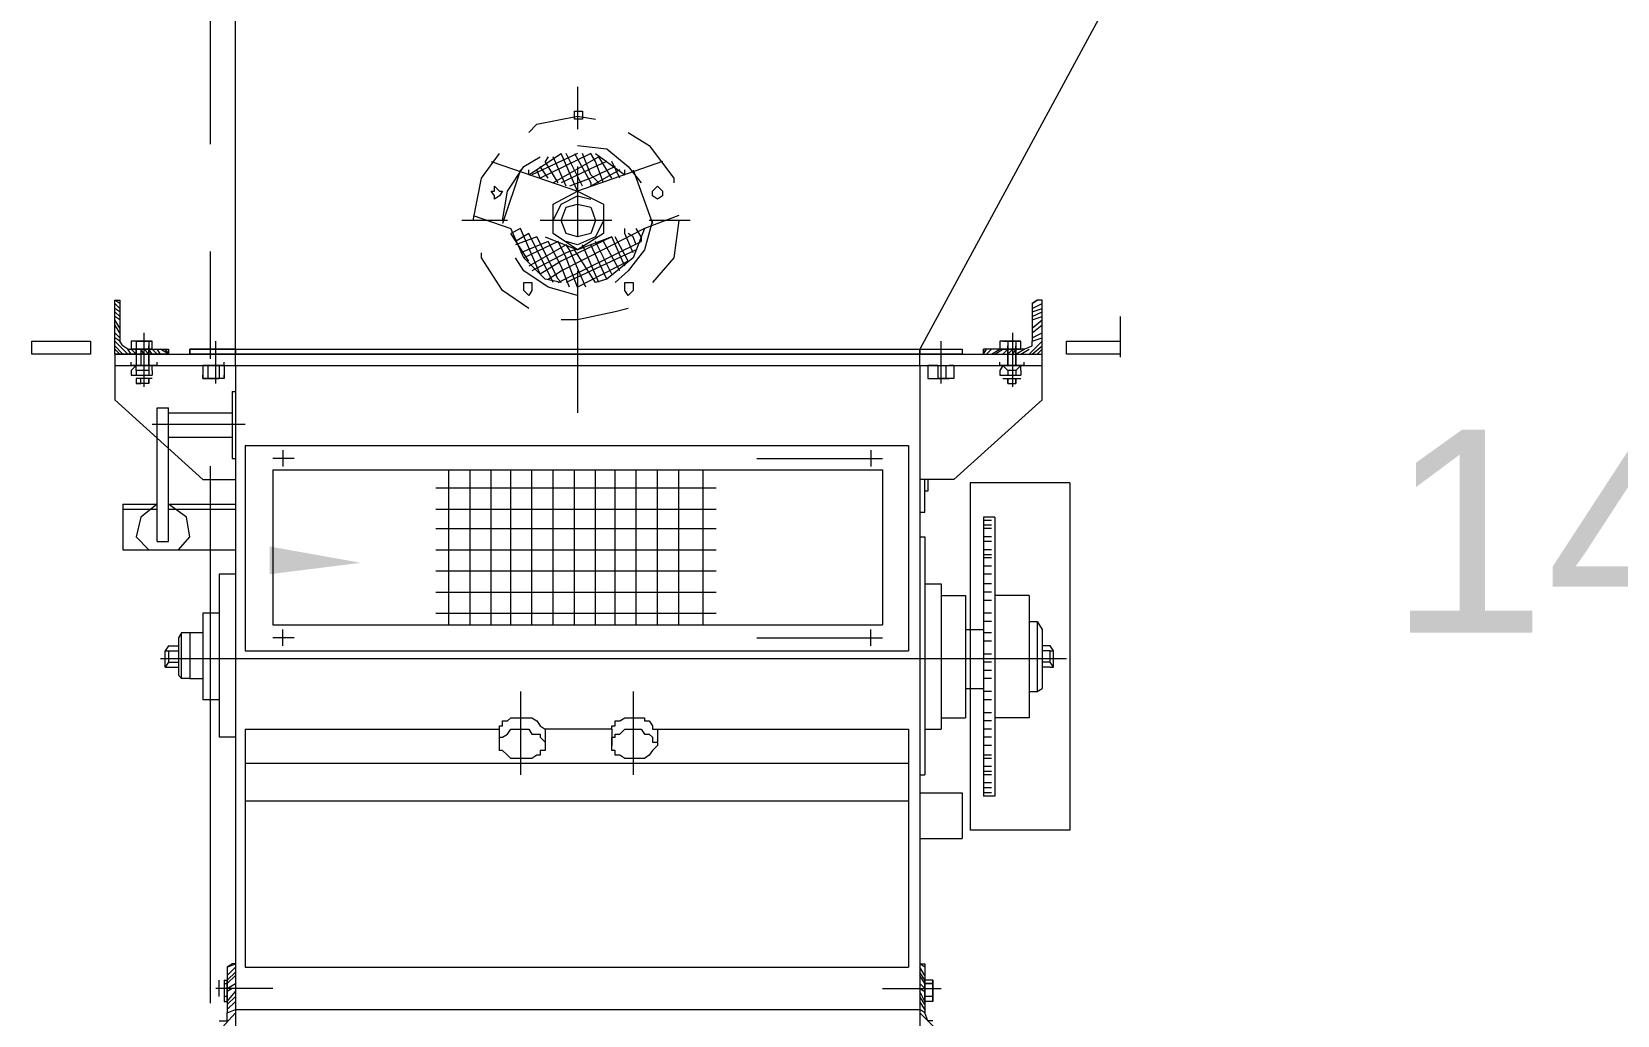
# Model space of a CAD drawing. Header units: millimetres. Extents: x 3220 to 226993, y 817 to 176024.
# Drawn here: x 73464 to 74872, y 89534 to 90406 of the extents above; entities that cross this region are included whole.
import ezdxf

# ---------------------------------------------------------------- set-up
doc = ezdxf.new("R2010")
doc.units = ezdxf.units.MM
doc.linetypes.add('AXES', pattern=[50.8, 31.75, -6.35, 6.35, -6.35])
doc.layers.add('Axe', color=1, linetype='AXES', lineweight=9)
doc.layers.add('Repère', color=76, linetype='Continuous')
doc.styles.get("Standard").update_dxf_attribs({"font": 'arial.ttf'})

# ---------------------------------------------------------------- blocks, each defined once
blk = doc.blocks.new('section 5-4')
at = {"layer": 'Axe', "ltscale": 15}
blk.add_line((3000, -8000), (3000, 28505.5), dxfattribs=at)
blk = doc.blocks.new('ligne broyage 2')
at = {"true_color": 0x000001}
blk.add_hatch(color=1, dxfattribs=at).paths.add_polyline_path([(2348.3, 10157.7), (2267.3, 10167.8), (2348.3, 10182.3)])
at = {"color": 7, "linetype": 'Continuous', "lineweight": 15, "true_color": 0x000007}
for points in [[(1282.2, 11260), (1771.1, 10357.3), (1771.1, 10357.3)], [(2378.7, 10353), (2378.7, 11252.7)], [(1714.7, 10353), (1662.6, 10353), (1662.6, 10400.7), (1667, 10400.7), (1671.3, 10397.8)], [(1671.3, 10397.8), (1671.3, 10364.5)], [(2438, 10353), (2485.7, 10353), (2485.7, 10400.7), (2481.4, 10400.7), (2481.4, 10397.8)], [(2481.4, 10397.8), (2481.4, 10364.5)], [(1678.5, 10357.3), (1671.3, 10360.2), (1671.3, 10364.5)], [(2474.2, 10357.3), (2478.5, 10360.2), (2481.4, 10364.5)], [(1662.6, 10312.5), (1662.6, 10353), (1662.6, 10353)], [(2485.7, 10353), (1662.6, 10353)], [(1678.5, 10357.3), (1711.8, 10357.3)], [(1711.8, 10357.3), (1714.7, 10357.3), (1714.7, 10353)], [(1714.7, 10353), (1714.7, 10357.3), (1714.7, 10357.3)], [(2378.7, 10357.3), (2419.2, 10357.3), (2419.2, 10353), (2378.7, 10353), (2378.7, 10357.3), (1771.1, 10357.3), (1771.1, 10353), (2378.7, 10353), (1771.1, 10353)], [(1771.1, 10342.8), (1771.1, 10353), (1771.1, 10353)], [(2378.7, 10342.8), (2378.7, 10353), (2378.7, 10353)], [(2438, 10353), (2438, 10357.3), (2438, 10357.3)], [(2438, 10357.3), (2438, 10353), (2438, 10353)], [(2474.2, 10357.3), (2438, 10357.3)], [(2485.7, 10353), (2485.7, 10342.8), (2485.7, 10342.8)], [(2485.7, 10342.8), (1662.6, 10342.8)], [(1771.1, 10342.8), (1771.1, 9728), (1771.1, 9728)], [(2378.7, 10342.8), (2378.7, 9728), (2378.7, 9728)], [(2485.7, 10342.8), (2485.7, 10312.5)], [(2381.6, 10319.7), (2378.7, 10319.7)], [(2381.6, 10319.7), (2381.6, 10260.4)], [(1662.6, 10312.5), (1740.8, 10241.6)], [(2485.7, 10312.5), (2407.6, 10241.6)], [(2448.1, 10305.2), (2438, 10305.2)], [(2438, 10186.6), (2438, 10305.2)], [(2448.1, 10186.6), (2448.1, 10305.2)], [(2438, 10300.9), (2381.6, 10300.9), (2381.6, 10300.9)], [(2438, 10279.2), (2381.6, 10279.2)], [(1781.3, 10272), (1781.3, 10089.7)], [(2370, 10272), (1781.3, 10272)], [(2370, 10272), (2370, 10089.7)], [(1804.4, 10250.3), (1804.4, 10112.8)], [(2345.4, 10250.3), (1804.4, 10250.3)], [(1963.5, 10112.8), (1963.5, 10250.3)], [(1985.2, 10112.8), (1985.2, 10250.3)], [(2004, 10112.8), (2004, 10250.3)], [(2022.8, 10112.8), (2022.8, 10250.3)], [(2041.6, 10112.8), (2041.6, 10250.3)], [(2059, 10112.8), (2059, 10250.3)], [(2077.8, 10112.8), (2077.8, 10250.3)], [(2096.6, 10112.8), (2096.6, 10250.3)], [(2115.4, 10112.8), (2115.4, 10250.3)], [(2134.2, 10112.8), (2134.2, 10250.3)], [(2151.6, 10112.8), (2151.6, 10250.3)], [(2170.4, 10112.8), (2170.4, 10250.3)], [(2189.2, 10112.8), (2189.2, 10250.3)], [(2345.4, 10250.3), (2345.4, 10112.8)], [(2381.6, 10260.4), (2378.7, 10260.4)], [(1638, 10238.7), (1638, 9930.6)], [(1638, 10238.7), (1726.3, 10238.7)], [(1726.3, 10238.7), (1726.3, 9930.6)], [(1740.8, 10241.6), (1771.1, 10241.6)], [(1763.9, 10241.6), (1763.9, 10231.5), (1766.8, 10231.5)], [(1771.1, 10212.6), (1766.8, 10212.6), (1766.8, 10241.6)], [(2200.8, 10234.3), (1952, 10234.3)], [(2407.6, 10241.6), (2378.7, 10241.6)], [(2478.5, 10219.9), (2478.5, 10179.4), (2378.7, 10179.4)], [(2438, 10219.9), (2378.7, 10219.9)], [(2429.3, 10179.4), (2419.2, 10190.9), (2422.1, 10208.3), (2438, 10219.9)], [(2478.5, 10219.9), (2448.1, 10219.9)], [(2448.1, 10219.9), (2462.6, 10208.3), (2466.9, 10190.9), (2455.4, 10179.4)], [(1704.6, 10208.3), (1704.6, 9960.9)], [(1704.6, 10208.3), (1714.7, 10208.3)], [(1707.5, 10205.4), (1714.7, 10205.4)], [(1714.7, 10208.3), (1714.7, 9960.9)], [(2200.8, 10215.5), (1952, 10215.5)], [(2438, 10215.5), (2378.7, 10215.5)], [(2478.5, 10215.5), (2448.1, 10215.5)], [(1707.5, 10201.1), (1714.7, 10201.1)], [(1707.5, 10198.2), (1714.7, 10198.2)], [(1707.5, 10190.9), (1714.7, 10190.9)], [(1766.8, 10190.9), (1766.8, 9979.7)], [(1771.1, 10190.9), (1766.8, 10190.9)], [(2200.8, 10198.2), (1952, 10198.2)], [(1707.5, 10186.6), (1714.7, 10186.6)], [(1707.5, 10179.4), (1714.7, 10179.4)], [(2200.8, 10179.4), (1952, 10179.4)], [(2448.1, 10186.6), (2438, 10186.6)], [(1707.5, 10175), (1714.7, 10175)], [(1707.5, 10172.1), (1714.7, 10172.1)], [(1707.5, 10164.9), (1714.7, 10164.9)], [(1707.5, 10157.7), (1714.7, 10157.7)], [(1707.5, 10149), (1714.7, 10149)], [(1766.8, 10149), (1752.3, 10149)], [(1752.3, 10149), (1752.3, 10020.3)], [(1766.8, 10149), (1766.8, 10020.3)], [(2200.8, 10160.6), (1952, 10160.6)], [(2378.7, 10157.7), (2393.2, 10157.7)], [(2378.7, 10157.7), (2378.7, 10013)], [(2393.2, 10157.7), (2393.2, 10013)], [(1674.2, 10138.9), (1704.6, 10138.9)], [(1674.2, 10138.9), (1674.2, 10030.4)], [(1707.5, 10141.8), (1714.7, 10141.8)], [(1707.5, 10134.5), (1714.7, 10134.5)], [(1752.3, 10138.9), (1730.6, 10138.9)], [(1730.6, 10138.9), (1730.6, 10030.4)], [(2200.8, 10141.8), (1952, 10141.8)], [(1707.5, 10123), (1714.7, 10123)], [(2200.8, 10123), (1952, 10123)], [(2393.2, 10123), (2407.6, 10123)], [(2407.6, 10123), (2407.6, 10046.3)], [(1674.2, 10115.7), (1667, 10115.7), (1662.6, 10108.5)], [(1662.6, 10108.5), (1662.6, 10056.4)], [(1667, 10115.7), (1667, 10053.5)], [(1707.5, 10115.7), (1714.7, 10115.7)], [(1730.6, 10108.5), (1714.7, 10108.5)], [(1714.7, 10108.5), (1714.7, 10056.4)], [(2345.4, 10112.8), (1804.4, 10112.8)], [(1655.4, 10089.7), (1652.5, 10089.7), (1655.4, 10094)], [(1655.4, 10094), (1662.6, 10094)], [(1662.6, 10094), (1662.6, 10075.2)], [(1707.5, 10105.6), (1714.7, 10105.6)], [(1707.5, 10098.4), (1714.7, 10098.4)], [(2407.6, 10105.6), (2419.2, 10105.6), (2419.2, 10065.1), (2407.6, 10065.1)], [(2419.2, 10105.6), (2426.4, 10105.6)], [(2429.3, 10094), (2429.3, 10075.2)], [(2438, 10094), (2429.3, 10094)], [(2438, 10094), (2440.9, 10089.7), (2438, 10089.7)], [(1652.5, 10075.2), (1652.5, 10089.7)], [(1655.4, 10075.2), (1652.5, 10075.2), (1655.4, 10079.6)], [(1655.4, 10089.7), (1662.6, 10089.7)], [(1655.4, 10079.6), (1655.4, 10089.7)], [(1655.4, 10079.6), (1662.6, 10079.6)], [(1707.5, 10086.8), (1714.7, 10086.8)], [(1707.5, 10079.6), (1714.7, 10079.6)], [(1771.1, 10082.5), (2378.7, 10082.5)], [(2370, 10089.7), (1781.3, 10089.7)], [(2438, 10089.7), (2429.3, 10089.7)], [(2438, 10079.6), (2429.3, 10079.6)], [(2438, 10089.7), (2438, 10079.6)], [(2438, 10079.6), (2440.9, 10075.2), (2438, 10075.2)], [(2440.9, 10075.2), (2440.9, 10089.7)], [(1655.4, 10075.2), (1662.6, 10075.2)], [(1707.5, 10072.3), (1714.7, 10072.3)], [(1707.5, 10065.1), (1714.7, 10065.1)], [(2419.2, 10065.1), (2426.4, 10065.1)], [(2438, 10075.2), (2429.3, 10075.2)], [(1674.2, 10053.5), (1667, 10053.5), (1662.6, 10056.4)], [(1707.5, 10053.5), (1714.7, 10053.5)], [(1730.6, 10056.4), (1714.7, 10056.4)], [(1707.5, 10046.3), (1714.7, 10046.3)], [(2393.2, 10046.3), (2407.6, 10046.3), (2407.6, 10046.3)], [(1674.2, 10030.4), (1704.6, 10030.4)], [(1707.5, 10034.7), (1714.7, 10034.7)], [(1707.5, 10027.5), (1714.7, 10027.5)], [(1752.3, 10030.4), (1730.6, 10030.4)], [(2044.5, 10020.3), (2044.5, 10023.1), (2041.6, 10023.1), (2041.6, 10027.5), (2037.3, 10027.5), (2033, 10030.4), (2015.6, 10030.4), (2015.6, 10027.5), (2011.3, 10027.5), (2008.4, 10023.1), (2008.4, 10020.3), (2004, 10020.3)], [(2144.3, 10005.8), (2144.3, 10023.1), (2141.5, 10023.1), (2141.5, 10027.5), (2137.1, 10027.5), (2134.2, 10030.4), (2115.4, 10030.4), (2111.1, 10027.5), (2108.2, 10023.1), (2103.8, 10020.3)], [(1707.5, 10020.3), (1714.7, 10020.3)], [(1707.5, 10013), (1714.7, 10013)], [(1766.8, 10020.3), (1752.3, 10020.3)], [(2004, 10020.3), (1781.3, 10020.3)], [(2370, 10020.3), (2370, 9809.1), (1781.3, 9809.1)], [(1781.3, 10020.3), (1781.3, 9809.1), (1781.3, 9809.1)], [(2004, 10020.3), (2004, 10005.8)], [(2044.5, 10020.3), (2103.8, 10020.3), (2103.8, 10005.8)], [(2044.5, 10020.3), (2044.5, 10005.8)], [(2370, 10020.3), (2144.3, 10020.3)], [(2378.7, 10013), (2393.2, 10013), (2393.2, 10013)], [(1707.5, 10005.8), (1714.7, 10005.8)], [(1707.5, 9997.1), (1714.7, 9997.1)], [(1707.5, 9994.2), (1714.7, 9994.2)], [(1707.5, 9987), (1714.7, 9987)], [(1707.5, 9982.6), (1714.7, 9982.6)], [(1707.5, 9979.7), (1714.7, 9979.7)], [(1771.1, 9979.7), (1766.8, 9979.7)], [(2370, 9989.9), (1781.3, 9989.9)], [(1707.5, 9972.5), (1714.7, 9972.5)], [(1707.5, 9968.2), (1714.7, 9968.2)], [(1704.6, 9960.9), (1714.7, 9960.9)], [(1707.5, 9963.8), (1714.7, 9963.8)], [(1771.1, 9963.8), (1733.5, 9963.8)], [(1733.5, 9963.8), (1733.5, 9923.3)], [(2370, 9956.6), (1781.3, 9956.6)], [(1638, 9930.6), (1726.3, 9930.6)], [(1771.1, 9923.3), (1733.5, 9923.3)], [(1771.1, 9811.9), (1771.1, 9752.6), (1711.8, 9752.6)], [(1771.1, 9811.9), (1771.1, 9752.6), (1711.8, 9752.6)], [(1771.1, 9811.9), (1766.8, 9811.9), (1766.8, 9809.1)], [(1771.1, 9811.9), (1766.8, 9811.9), (1766.8, 9809.1)], [(2378.7, 9811.9), (2378.7, 9752.6), (2438, 9752.6)], [(2378.7, 9811.9), (2381.6, 9811.9), (2385.9, 9809.1)], [(1766.8, 9809.1), (1766.8, 9768.5)], [(1766.8, 9809.1), (1766.8, 9768.5)], [(2385.9, 9809.1), (2385.9, 9768.5)], [(1759.6, 9761.3), (1763.9, 9761.3), (1766.8, 9768.5)], [(1759.6, 9761.3), (1763.9, 9761.3), (1766.8, 9768.5)], [(2378.7, 9771.4), (1771.1, 9771.4), (1771.1, 9771.4)], [(2393.2, 9761.3), (2385.9, 9761.3), (2385.9, 9768.5)]]:
    blk.add_lwpolyline(points, dxfattribs=at)
at = {"color": 1, "linetype": 'Continuous', "lineweight": 5, "true_color": 0x000001}
for points in [[(2074.9, 10590.2), (2074.9, 10552.6)], [(2118.3, 10549.7), (2111.1, 10556.9), (2074.9, 10564.2), (2059, 10561.3)], [(2030.1, 10549.7), (2011.3, 10538.1), (1989.6, 10509.2), (1989.6, 10504.9)], [(2074.9, 10538.1), (2048.9, 10535.2), (2030.1, 10519.3), (2018.5, 10504.9)], [(2059, 10530.9), (2033, 10512.1), (2033, 10512.1)], [(2059, 10523.7), (2063.3, 10530.9)], [(2063.3, 10530.9), (2108.2, 10509.2)], [(2063.3, 10512.1), (2070.6, 10530.9)], [(2077.8, 10530.9), (2063.3, 10504.9), (2063.3, 10502)], [(2070.6, 10502), (2085, 10530.9)], [(2074.9, 10530.9), (2115.4, 10512.1)], [(2074.9, 10497.6), (2089.4, 10530.9)], [(2118.3, 10512.1), (2089.4, 10530.9), (2089.4, 10530.9)], [(2167.5, 10471.6), (2160.3, 10509.2), (2144.3, 10530.9)], [(1999.7, 10523.7), (2074.9, 10497.6)], [(2025.7, 10516.4), (2008.4, 10468.7), (2008.4, 10468.7)], [(2033, 10512.1), (2033, 10516.4)], [(2037.3, 10509.2), (2044.5, 10523.7)], [(2037.3, 10516.4), (2063.3, 10502)], [(2041.6, 10519.3), (2063.3, 10509.2), (2082.1, 10502)], [(2044.5, 10509.2), (2056.1, 10528)], [(2048.9, 10523.7), (2059, 10519.3), (2089.4, 10504.9)], [(2051.8, 10504.9), (2059, 10523.7)], [(2056.1, 10528), (2096.6, 10504.9), (2096.6, 10504.9)], [(2151.6, 10523.7), (2074.9, 10497.6), (2074.9, 10497.6)], [(2074.9, 10519.3), (2074.9, 10457.1)], [(2085, 10502), (2096.6, 10528)], [(2092.3, 10504.9), (2103.8, 10523.7)], [(2101, 10528), (2103.8, 10523.7)], [(2101, 10509.2), (2108.2, 10519.3)], [(2141.5, 10471.6), (2137.1, 10497.6), (2122.6, 10519.3), (2108.2, 10528)], [(2108.2, 10509.2), (2111.1, 10516.4)], [(2118.3, 10512.1), (2118.3, 10516.4)], [(2125.5, 10516.4), (2141.5, 10468.7), (2141.5, 10468.7)], [(2056.1, 10504.9), (2063.3, 10512.1)], [(2096.6, 10471.6), (2089.4, 10486.1), (2074.9, 10493.3), (2063.3, 10490.4)], [(1985.2, 10475.9), (2015.6, 10464.4), (2015.6, 10464.4)], [(2167.5, 10475.9), (2134.2, 10464.4), (2134.2, 10464.4)], [(1975.1, 10471.6), (2011.3, 10471.6)], [(1985.2, 10471.6), (1989.6, 10438.3), (2008.4, 10416.6)], [(2008.4, 10471.6), (2015.6, 10445.5), (2030.1, 10426.7), (2041.6, 10416.6)], [(2015.6, 10464.4), (2025.7, 10438.3), (2048.9, 10419.5), (2059, 10416.6)], [(2015.6, 10464.4), (2030.1, 10457.1), (2030.1, 10457.1)], [(2018.5, 10457.1), (2022.8, 10464.4)], [(2025.7, 10457.1), (2030.1, 10460)], [(2025.7, 10442.7), (2033, 10460)], [(2033, 10460), (2033, 10464.4)], [(2044.5, 10471.6), (2108.2, 10471.6)], [(2051.8, 10471.6), (2059, 10457.1), (2074.9, 10449.9), (2085, 10452.8)], [(2089.4, 10416.6), (2103.8, 10419.5), (2122.6, 10438.3), (2134.2, 10464.4)], [(2096.6, 10416.6), (2118.3, 10460)], [(2108.2, 10423.8), (2125.5, 10464.4)], [(2118.3, 10460), (2129.9, 10452.8)], [(2118.3, 10435.4), (2134.2, 10460)], [(2125.5, 10464.4), (2134.2, 10460)], [(2137.1, 10471.6), (2177.6, 10471.6), (2177.6, 10471.6)], [(2018.5, 10457.1), (2018.5, 10452.8), (2018.5, 10452.8)], [(2092.3, 10416.6), (2018.5, 10452.8), (2018.5, 10452.8)], [(2022.8, 10449.9), (2025.7, 10457.1)], [(2022.8, 10445.5), (2085, 10416.6)], [(2101, 10419.5), (2089.4, 10426.7), (2030.1, 10457.1)], [(2030.1, 10435.4), (2041.6, 10457.1)], [(2033, 10431.1), (2044.5, 10457.1)], [(2037.3, 10426.7), (2051.8, 10452.8)], [(2044.5, 10457.1), (2074.9, 10445.5), (2074.9, 10445.5)], [(2044.5, 10457.1), (2089.4, 10435.4), (2108.2, 10423.8)], [(2044.5, 10423.8), (2059, 10452.8)], [(2048.9, 10419.5), (2063.3, 10449.9)], [(2056.1, 10416.6), (2070.6, 10449.9)], [(2059, 10416.6), (2077.8, 10445.5)], [(2067.7, 10412.3), (2082.1, 10445.5)], [(2103.8, 10457.1), (2074.9, 10445.5), (2074.9, 10445.5)], [(2074.9, 10412.3), (2085, 10438.3), (2092.3, 10452.8)], [(2077.8, 10445.5), (2085, 10442.7), (2115.4, 10426.7)], [(2082.1, 10412.3), (2089.4, 10431.1), (2101, 10452.8)], [(2082.1, 10445.5), (2085, 10449.9)], [(2085, 10449.9), (2118.3, 10431.1)], [(2089.4, 10416.6), (2092.3, 10419.5), (2111.1, 10457.1)], [(2092.3, 10452.8), (2122.6, 10438.3)], [(2101, 10452.8), (2125.5, 10442.7)], [(2111.1, 10457.1), (2129.9, 10449.9)], [(2030.1, 10435.4), (2074.9, 10412.3)], [(2074.9, 10405), (2101, 10412.3), (2122.6, 10426.7), (2129.9, 10438.3)], [(2118.3, 10393.5), (2141.5, 10409.4), (2160.3, 10438.3), (2160.3, 10442.7)], [(2074.9, 10426.7), (2074.9, 10386.2), (2074.9, 10386.2)], [(1671.3, 10393.5), (1662.6, 10397.8)], [(1671.3, 10390.6), (1662.6, 10393.5)], [(1671.3, 10386.2), (1662.6, 10390.6)], [(1671.3, 10397.8), (1667, 10400.7)], [(2030.1, 10393.5), (2041.6, 10390.6), (2074.9, 10383.3), (2089.4, 10383.3)], [(2481.4, 10397.8), (2485.7, 10400.7)], [(2481.4, 10393.5), (2485.7, 10397.8)], [(2481.4, 10390.6), (2485.7, 10393.5)], [(2481.4, 10386.2), (2485.7, 10390.6)], [(1671.3, 10383.3), (1662.6, 10386.2)], [(1671.3, 10376.1), (1662.6, 10383.3)], [(1671.3, 10371.8), (1662.6, 10379)], [(2481.4, 10383.3), (2485.7, 10386.2)], [(2481.4, 10376.1), (2485.7, 10383.3)], [(2481.4, 10371.8), (2485.7, 10379)], [(1671.3, 10367.4), (1662.6, 10371.8)], [(1671.3, 10364.5), (1662.6, 10367.4)], [(1674.2, 10353), (1662.6, 10364.5)], [(1671.3, 10353), (1662.6, 10360.2)], [(1697.4, 10364.5), (1681.4, 10364.5)], [(1681.4, 10357.3), (1681.4, 10364.5), (1685.8, 10364.5), (1685.8, 10357.3)], [(1700.2, 10364.5), (1700.2, 10357.3), (1681.4, 10357.3)], [(1685.8, 10364.5), (1693, 10364.5)], [(1685.8, 10357.3), (1685.8, 10360.2), (1685.8, 10360.2)], [(1688.7, 10324), (1688.7, 10371.8)], [(1693, 10364.5), (1693, 10357.3)], [(1693, 10364.5), (1700.2, 10364.5), (1700.2, 10364.5)], [(1693, 10357.3), (1693, 10360.2), (1693, 10360.2)], [(2455.4, 10364.5), (2466.9, 10364.5), (2452.5, 10364.5)], [(2452.5, 10357.3), (2452.5, 10364.5), (2455.4, 10364.5)], [(2455.4, 10364.5), (2455.4, 10357.3)], [(2455.4, 10357.3), (2455.4, 10360.2), (2455.4, 10360.2)], [(2459.7, 10324), (2459.7, 10371.8)], [(2466.9, 10364.5), (2471.3, 10364.5), (2471.3, 10364.5)], [(2466.9, 10364.5), (2466.9, 10357.3), (2466.9, 10357.3)], [(2471.3, 10364.5), (2471.3, 10357.3)], [(2474.2, 10353), (2485.7, 10364.5)], [(2478.5, 10353), (2485.7, 10360.2)], [(2481.4, 10367.4), (2485.7, 10371.8)], [(2481.4, 10364.5), (2485.7, 10367.4)], [(1667, 10353), (1662.6, 10357.3)], [(1681.4, 10353), (1674.2, 10357.3)], [(1685.8, 10353), (1678.5, 10357.3)], [(1678.5, 10342.8), (1678.5, 10345.7)], [(1688.7, 10353), (1685.8, 10357.3)], [(1685.8, 10353), (1685.8, 10357.3)], [(1693, 10353), (1688.7, 10357.3), (1688.7, 10357.3)], [(1697.4, 10353), (1693, 10357.3)], [(1693, 10353), (1693, 10357.3)], [(1704.6, 10353), (1697.4, 10357.3)], [(1707.5, 10353), (1700.2, 10357.3)], [(1700.2, 10342.8), (1700.2, 10345.7)], [(1711.8, 10353), (1707.5, 10357.3)], [(1714.7, 10353), (1711.8, 10357.3)], [(2438, 10353), (2445.2, 10357.3)], [(2438, 10353), (2440.9, 10357.3)], [(2445.2, 10353), (2448.1, 10357.3)], [(2448.1, 10353), (2452.5, 10357.3)], [(2448.1, 10342.8), (2448.1, 10345.7)], [(2452.5, 10353), (2455.4, 10357.3)], [(2452.5, 10357.3), (2471.3, 10357.3)], [(2455.4, 10353), (2455.4, 10357.3)], [(2455.4, 10353), (2459.7, 10357.3), (2462.6, 10357.3)], [(2459.7, 10353), (2462.6, 10357.3)], [(2462.6, 10357.3), (2466.9, 10357.3), (2466.9, 10357.3)], [(2462.6, 10357.3), (2462.6, 10342.8)], [(2466.9, 10353), (2466.9, 10357.3)], [(2466.9, 10353), (2471.3, 10357.3)], [(2466.9, 10357.3), (2466.9, 10342.8)], [(2471.3, 10353), (2474.2, 10357.3)], [(2471.3, 10342.8), (2471.3, 10345.7)], [(2481.4, 10353), (2485.7, 10357.3)], [(1681.4, 10338.5), (1681.4, 10342.8), (1685.8, 10338.5)], [(1681.4, 10338.5), (1681.4, 10334.2)], [(1685.8, 10334.2), (1681.4, 10334.2), (1681.4, 10334.2)], [(1697.4, 10331.3), (1681.4, 10331.3)], [(1685.8, 10338.5), (1685.8, 10334.2)], [(1685.8, 10338.5), (1693, 10338.5)], [(1693, 10334.2), (1685.8, 10334.2)], [(1685.8, 10326.9), (1685.8, 10331.3)], [(1693, 10338.5), (1697.4, 10342.8), (1700.2, 10338.5)], [(1693, 10338.5), (1693, 10334.2)], [(1700.2, 10334.2), (1693, 10334.2), (1693, 10334.2)], [(1693, 10326.9), (1693, 10331.3)], [(1700.2, 10338.5), (1700.2, 10334.2)], [(2452.5, 10338.5), (2452.5, 10342.8), (2455.4, 10342.8), (2455.4, 10338.5)], [(2452.5, 10338.5), (2452.5, 10334.2)], [(2455.4, 10334.2), (2452.5, 10334.2), (2452.5, 10334.2)], [(2452.5, 10331.3), (2466.9, 10331.3)], [(2455.4, 10338.5), (2466.9, 10338.5)], [(2455.4, 10338.5), (2455.4, 10334.2), (2455.4, 10334.2)], [(2466.9, 10334.2), (2455.4, 10334.2)], [(2466.9, 10326.9), (2462.6, 10326.9), (2462.6, 10331.3)], [(2466.9, 10338.5), (2466.9, 10342.8), (2471.3, 10338.5)], [(2466.9, 10338.5), (2466.9, 10334.2)], [(2471.3, 10334.2), (2466.9, 10334.2), (2466.9, 10334.2)], [(2466.9, 10331.3), (2466.9, 10326.9), (2466.9, 10326.9)], [(2471.3, 10338.5), (2471.3, 10334.2)], [(1693, 10326.9), (1685.8, 10326.9)], [(1693, 10326.9), (1685.8, 10326.9)], [(2455.4, 10326.9), (2466.9, 10326.9)], [(2455.4, 10326.9), (2462.6, 10326.9)], [(1766.8, 9809.1), (1771.1, 9811.9)], [(2385.9, 9809.1), (2378.7, 9811.9)], [(1759.6, 9778.7), (1759.6, 9797.5), (1759.6, 9797.5)], [(1766.8, 9794.6), (1759.6, 9794.6), (1759.6, 9797.5)], [(1759.6, 9797.5), (1766.8, 9797.5), (1766.8, 9778.7)], [(1766.8, 9801.8), (1771.1, 9809.1)], [(1766.8, 9797.5), (1771.1, 9804.7)], [(1766.8, 9794.6), (1771.1, 9801.8)], [(2385.9, 9801.8), (2378.7, 9809.1)], [(2385.9, 9797.5), (2378.7, 9804.7)], [(2385.9, 9794.6), (2378.7, 9801.8)], [(2388.8, 9797.5), (2385.9, 9797.5)], [(2388.8, 9797.5), (2388.8, 9794.6), (2385.9, 9794.6)], [(2385.9, 9778.7), (2385.9, 9797.5)], [(2393.2, 9783), (2393.2, 9797.5)], [(1804.4, 9790.2), (1752.3, 9790.2), (1752.3, 9790.2)], [(1759.6, 9783), (1759.6, 9794.6), (1759.6, 9794.6)], [(1759.6, 9783), (1766.8, 9783), (1766.8, 9783)], [(1766.8, 9790.2), (1771.1, 9794.6)], [(1771.1, 9790.2), (1766.8, 9787.4), (1766.8, 9787.4)], [(1766.8, 9778.7), (1771.1, 9787.4)], [(1766.8, 9775.8), (1771.1, 9783)], [(2345.4, 9790.2), (2396.1, 9790.2), (2396.1, 9790.2)], [(2385.9, 9790.2), (2378.7, 9794.6)], [(2378.7, 9790.2), (2381.6, 9790.2), (2385.9, 9787.4)], [(2385.9, 9778.7), (2378.7, 9787.4)], [(2385.9, 9775.8), (2378.7, 9783)], [(2385.9, 9783), (2388.8, 9783), (2388.8, 9778.7)], [(2388.8, 9794.6), (2388.8, 9783)], [(1755.2, 9752.6), (1771.1, 9768.5)], [(1766.8, 9771.4), (1771.1, 9778.7)], [(1766.8, 9768.5), (1771.1, 9771.4)], [(2385.9, 9771.4), (2378.7, 9778.7)], [(2385.9, 9768.5), (2378.7, 9771.4)], [(2393.2, 9752.6), (2378.7, 9768.5)], [(2388.8, 9778.7), (2385.9, 9778.7), (2385.9, 9778.7)]]:
    blk.add_lwpolyline(points, dxfattribs=at)
for points in [[(2077.8, 10564.2), (2077.8, 10568.5), (2070.6, 10568.5), (2070.6, 10561.3), (2077.8, 10561.3)], [(2008.4, 10497.6), (2004, 10502), (1999.7, 10497.6), (1999.7, 10493.3), (2004, 10490.4), (2008.4, 10493.3)], [(2151.6, 10497.6), (2148.7, 10497.6), (2148.7, 10502), (2144.3, 10497.6), (2141.5, 10497.6), (2144.3, 10493.3), (2148.7, 10490.4), (2148.7, 10493.3)], [(2051.8, 10460), (2074.9, 10445.5), (2096.6, 10460), (2096.6, 10486.1), (2074.9, 10497.6), (2051.8, 10486.1)], [(2089.4, 10471.6), (2085, 10483.2), (2074.9, 10486.1), (2063.3, 10483.2), (2059, 10471.6), (2063.3, 10460), (2074.9, 10457.1), (2085, 10460)], [(2033, 10412.3), (2033, 10416.6), (2025.7, 10416.6), (2025.7, 10409.4), (2030.1, 10405), (2033, 10409.4)], [(2122.6, 10412.3), (2122.6, 10416.6), (2115.4, 10416.6), (2115.4, 10409.4), (2118.3, 10405), (2122.6, 10409.4)], [(1640.9, 10353), (1640.9, 10364.5), (1593.2, 10364.5), (1593.2, 10353)], [(2559.5, 10353), (2559.5, 10364.5), (2507.4, 10364.5), (2507.4, 10353)], [(1685.8, 10357.3), (1685.8, 10342.8)], [(1693, 10357.3), (1693, 10342.8)], [(2455.4, 10357.3), (2455.4, 10342.8)], [(1700.2, 10342.8), (1678.5, 10342.8)], [(1685.8, 10331.3), (1685.8, 10326.9)], [(1693, 10331.3), (1693, 10326.9)], [(2448.1, 10342.8), (2471.3, 10342.8)], [(2455.4, 10326.9), (2455.4, 10331.3)]]:
    blk.add_lwpolyline(points, close=True, dxfattribs=at)
at = {"color": 5, "linetype": 'Continuous', "lineweight": 5, "true_color": 0x000005}
for points in [[(2074.9, 10416.6), (2074.9, 10334.2), (2074.9, 10334.2)], [(1593.2, 10386.2), (1593.2, 10350.1), (1593.2, 10350.1)], [(2074.9, 10383.3), (2074.9, 10300.9), (2074.9, 10300.9)], [(1752.3, 10326.9), (1752.3, 10364.5)], [(2396.1, 10326.9), (2396.1, 10364.5), (2396.1, 10364.5)], [(2388.8, 10342.8), (2388.8, 10345.7), (2388.8, 10345.7)], [(1740.8, 10342.8), (1740.8, 10331.3)], [(1755.2, 10342.8), (1740.8, 10342.8), (1745.1, 10342.8)], [(1740.8, 10331.3), (1755.2, 10331.3), (1755.2, 10331.3)], [(1740.8, 10331.3), (1745.1, 10331.3)], [(1759.6, 10342.8), (1745.1, 10342.8)], [(1759.6, 10331.3), (1745.1, 10331.3), (1745.1, 10331.3)], [(1748, 10342.8), (1748, 10331.3)], [(1755.2, 10342.8), (1755.2, 10331.3)], [(1763.9, 10342.8), (1763.9, 10331.3), (1755.2, 10331.3)], [(1755.2, 10342.8), (1763.9, 10342.8)], [(1763.9, 10342.8), (1759.6, 10342.8)], [(1763.9, 10331.3), (1759.6, 10331.3)], [(2388.8, 10342.8), (2388.8, 10331.3), (2393.2, 10331.3)], [(2393.2, 10342.8), (2388.8, 10342.8), (2407.6, 10342.8)], [(2388.8, 10331.3), (2388.8, 10334.2)], [(2388.8, 10331.3), (2407.6, 10331.3), (2393.2, 10331.3)], [(2393.2, 10342.8), (2393.2, 10331.3)], [(2393.2, 10342.8), (2407.6, 10342.8), (2407.6, 10342.8)], [(2403.3, 10342.8), (2403.3, 10331.3)], [(2407.6, 10342.8), (2407.6, 10331.3)], [(2407.6, 10331.3), (2407.6, 10334.2)], [(2452.5, 10290.8), (2370, 10290.8), (2370, 10290.8)], [(1814.5, 10267.6), (1814.5, 10253.2)], [(2336.7, 10267.6), (2336.7, 10253.2)], [(1915.8, 10260.4), (1804.4, 10260.4)], [(2326.6, 10260.4), (2345.4, 10260.4)], [(1814.5, 10094), (1814.5, 10108.5)], [(2336.7, 10094), (2336.7, 10108.5), (2336.7, 10108.5)], [(1915.8, 10101.3), (1804.4, 10101.3)], [(2326.6, 10101.3), (2345.4, 10101.3)], [(1640.9, 10082.5), (1949.1, 10082.5)], [(2011.3, 10082.5), (2074.9, 10082.5)], [(2137.1, 10082.5), (2445.2, 10082.5), (2445.2, 10082.5)], [(2025.7, 10053.5), (2025.7, 9979.7)], [(2125.5, 10053.5), (2125.5, 9979.7), (2125.5, 9979.7)]]:
    blk.add_lwpolyline(points, dxfattribs=at)
at = {"color": 7, "linetype": 'Continuous', "lineweight": 5, "true_color": 0x000007}
for points in [[(1771.1, 10353), (1771.1, 10357.3), (1733.5, 10357.3), (1733.5, 10353)], [(2419.2, 10353), (2419.2, 10357.3), (2378.7, 10357.3), (2378.7, 10353)]]:
    blk.add_lwpolyline(points, close=True, dxfattribs=at)
at = {"color": 7, "linetype": 'Continuous', "lineweight": 15, "true_color": 0x000007}
for points in [[(1771.1, 10353), (1771.1, 10357.3), (1733.5, 10357.3), (1733.5, 10353)], [(1771.1, 10353), (1771.1, 10357.3), (1733.5, 10357.3), (1733.5, 10353)], [(2419.2, 10353), (2419.2, 10357.3), (2378.7, 10357.3), (2378.7, 10353)], [(2426.4, 10105.6), (2429.3, 10101.3), (2429.3, 10068), (2426.4, 10065.1)], [(2044.5, 10005.8), (2044.5, 10013), (2041.6, 10013), (2041.6, 10015.9), (2037.3, 10015.9), (2033, 10020.3), (2018.5, 10020.3), (2015.6, 10015.9), (2011.3, 10015.9), (2008.4, 10013), (2008.4, 10008.7), (2004, 10008.7), (2004, 10005.8), (2008.4, 10001.4), (2011.3, 9997.1), (2015.6, 9994.2), (2033, 9994.2), (2037.3, 9997.1), (2041.6, 9997.1), (2041.6, 10001.4), (2044.5, 10001.4)], [(2144.3, 10005.8), (2144.3, 10013), (2141.5, 10013), (2137.1, 10015.9), (2134.2, 10020.3), (2118.3, 10020.3), (2115.4, 10015.9), (2108.2, 10015.9), (2108.2, 10013), (2103.8, 10008.7), (2103.8, 10001.4), (2108.2, 10001.4), (2108.2, 9997.1), (2111.1, 9997.1), (2115.4, 9994.2), (2134.2, 9994.2), (2137.1, 9997.1), (2141.5, 10001.4), (2144.3, 10001.4)]]:
    blk.add_lwpolyline(points, close=True, dxfattribs=at)
at = {"color": 7, "linetype": 'Continuous', "lineweight": 5, "true_color": 0x000007}
for points in [[(1766.8, 9809.1), (1771.1, 9811.9)], [(1759.6, 9797.5), (1766.8, 9797.5)], [(1759.6, 9797.5), (1759.6, 9794.6), (1766.8, 9794.6)], [(1759.6, 9783), (1759.6, 9797.5)], [(1766.8, 9801.8), (1771.1, 9809.1)], [(1766.8, 9797.5), (1771.1, 9804.7)], [(1766.8, 9794.6), (1771.1, 9801.8)], [(1766.8, 9778.7), (1766.8, 9797.5)], [(1759.6, 9794.6), (1759.6, 9783)], [(1759.6, 9783), (1766.8, 9783)], [(1759.6, 9783), (1759.6, 9778.7), (1759.6, 9778.7)], [(1766.8, 9790.2), (1771.1, 9794.6)], [(1771.1, 9790.2), (1766.8, 9787.4), (1766.8, 9787.4)], [(1766.8, 9778.7), (1771.1, 9787.4)], [(1766.8, 9775.8), (1771.1, 9783)], [(1755.2, 9752.6), (1771.1, 9768.5)], [(1759.6, 9778.7), (1766.8, 9778.7), (1766.8, 9778.7)], [(1759.6, 9778.7), (1766.8, 9778.7)], [(1766.8, 9771.4), (1771.1, 9778.7)], [(1766.8, 9768.5), (1771.1, 9771.4)]]:
    blk.add_lwpolyline(points, dxfattribs=at)

msp = doc.modelspace()

# ---------------------------------------------------------------- block references
msp.add_blockref('section 5-4', (70623, 81542.4))
at = {"xscale": -1}
msp.add_blockref('ligne broyage 2', (76023.7, 79767.2), dxfattribs=at)

# ---------------------------------------------------------------- texts
at = {"layer": 'Repère', "insert": (74668.7, 90053), "char_height": 180, "attachment_point": 1}
msp.add_mtext_dynamic_manual_height_columns('143.1', width=7197.386, gutter_width=12.5, heights=[0], dxfattribs=at)

doc.saveas('drawing.dxf')
